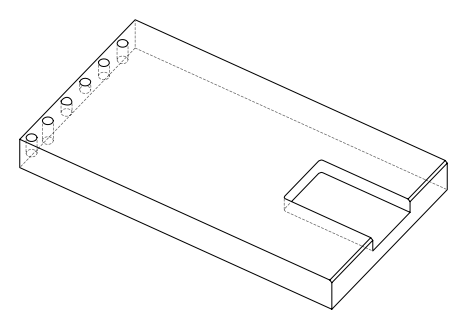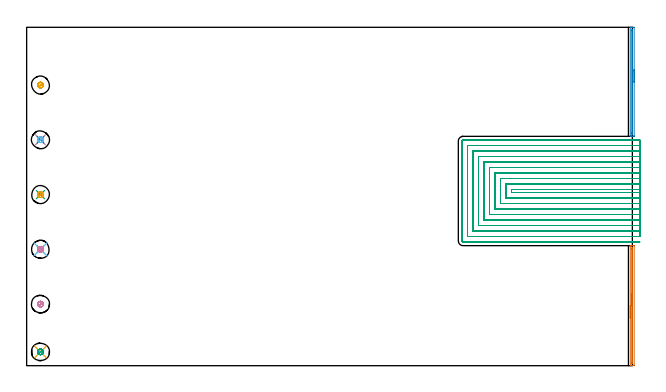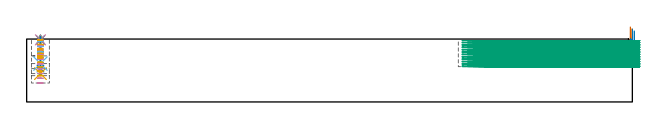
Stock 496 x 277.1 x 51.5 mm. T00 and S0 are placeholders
(PLAN: 17 operations, 5 tool changes, 128.5 min)
(1 SPOT_DRILL | STEP1POCKET | NXT0321_9005460120000 | 0.03 min | 2 mm3)
(2 SPOT_DRILL_1 | STEP1POCKET_2 | NXT0321_9005460120000 | 0.03 min | 2 mm3)
(3 SPOT_DRILL_2 | STEP1POCKET_3 | NXT0321_9005460120000 | 0.03 min | 3 mm3)
(4 SPOT_DRILL_3 | STEP1POCKET_4 | NXT0321_9005460120000 | 0.03 min | 2 mm3)
(5 DRILL_BLIND_HOLE_INTO_CENTER | STEP1POCKET | NXT0301_128 | 0.12 min | 3062 mm3)
(6 DRILL_BLIND_HOLE_INTO_CENTER_1 | STEP1POCKET_2 | NXT0301_128 | 0.09 min | 2138 mm3)
(7 DRILL_BLIND_HOLE_INTO_CENTER_2 | STEP1POCKET_3 | NXT0301_128 | 0.06 min | 1429 mm3)
(8 DRILL_BLIND_HOLE_INTO_CENTER_3 | STEP1POCKET_4 | NXT0301_128 | 0.11 min | 2600 mm3)
(9 MILL_ROUGH_BLIND_HOLE_CONTOUR | STEP1POCKET | NXT0201_013 | Spiral | 0.69 min | 1661 mm3)
(10 MILL_ROUGH_BLIND_HOLE_CONTOUR_1 | STEP1POCKET_2 | NXT0201_013 | Spiral | 0.49 min | 1217 mm3)
(11 MILL_ROUGH_BLIND_HOLE_CONTOUR_2 | STEP1POCKET_3 | NXT0201_013 | Spiral | 0.39 min | 874 mm3)
(12 MILL_ROUGH_BLIND_HOLE_CONTOUR_3 | STEP1POCKET_4 | NXT0201_013 | Spiral | 0.59 min | 1440 mm3)
(13 AREA_MILL | FG_CHAMFER_SURFACE | UGT0205_001 | 1.71 min | 516 mm3)
(14 AREA_MILL_1 | FG_CHAMFER_SURFACE_1 | UGT0205_001 | 1.57 min | 469 mm3)
(15 MILL_SLOT | SLOT_PARTIAL_RECTANGULAR | NXT0201_008 | Follow Part, ap 1.5, ae 75% | 120.65 min | 288132 mm3)
(16 MILL_BLIND_HOLE_FROM_SOLID_MATERIAL | STEP1POCKET_1 | NXT0201_013 | Spiral | 0.98 min | 5996 mm3)
(17 MILL_BLIND_HOLE_FROM_SOLID_MATERIAL_1 | STEP1POCKET_5 | NXT0201_013 | Spiral | 0.88 min | 5026 mm3)
(TOOL NXT0321_9005460120000 | NC Spot Drill, 142deg, 12mm, Carbide, Uncoated | D12 PA142 FL30 Z2)
(TOOL NXT0301_128 | Carbide Drill 12mm [861.1-1200-036A1-GP GC34] | D12 PA150 FL37.4 Z2)
(TOOL NXT0201_013 | ENDMILL 10mm | D10 FL30 Z4)
(TOOL UGT0205_001 | Chamfer Mill 20 x 3 x 45 deg. | D20 FL50 Z2)
(TOOL NXT0201_008 | ENDMILL 6mm [2P460-0600-NA 1630] | D6 FL26 Z6)
(OP 1 SPOT_DRILL)
G17 G21 G94 G90
T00 M6
G54
G17 G0 G90 X11.3 Y11.3 S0 M3
G43 Z61.5 H0
G94 G81 G98 Z50.872 F250. R54.5
G80
M5
M2
(OP 2 SPOT_DRILL_1)
G17 G21 G94 G90
T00 M6
G54
G17 G0 G90 X11.3 Y95.3 S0 M3
G43 Z61.5 H0
G94 G81 G98 Z50.872 F250. R54.5
G80
M5
M2
(OP 3 SPOT_DRILL_2)
G17 G21 G94 G90
T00 M6
G54
G17 G0 G90 X11.3 Y140.1 S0 M3
G43 Z61.5 H0
G94 G81 G98 Z50.872 F250. R54.5
G80
M5
M2
(OP 4 SPOT_DRILL_3)
G17 G21 G94 G90
T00 M6
G54
G17 G0 G90 X11.3 Y185. S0 M3
G43 Z61.5 H0
G94 G81 G98 Z50.872 F250. R54.5
G80
M5
M2
(OP 5 DRILL_BLIND_HOLE_INTO_CENTER)
G17 G21 G94 G90
T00 M6
G54
G17 G0 G90 X11.3 Y11.3 S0 M3
G43 Z61.5 H1
G94 G81 G98 Z23.2 F250. R53.5
G80
M5
M2
(OP 6 DRILL_BLIND_HOLE_INTO_CENTER_1)
G17 G21 G94 G90
T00 M6
G54
G17 G0 G90 X11.3 Y95.3 S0 M3
G43 Z61.5 H1
G94 G81 G98 Z31.4 F250. R53.5
G80
M5
M2
(OP 7 DRILL_BLIND_HOLE_INTO_CENTER_2)
G17 G21 G94 G90
T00 M6
G54
G17 G0 G90 X11.3 Y140.1 S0 M3
G43 Z61.5 H1
G94 G81 G98 Z37.7 F250. R53.5
G80
M5
M2
(OP 8 DRILL_BLIND_HOLE_INTO_CENTER_3)
G17 G21 G94 G90
T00 M6
G54
G17 G0 G90 X11.3 Y185. S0 M3
G43 Z61.5 H1
G94 G81 G98 Z27.3 F250. R53.5
G80
M5
M2
(OP 9 MILL_ROUGH_BLIND_HOLE_CONTOUR)
G17 G21 G94 G90
T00 M6
G54
G17 G0 G90 X11.3 Y11.3 S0 M3
G43 Z61.5 H0
Z50.029
G94 G3 X11.558 Y13.342 R1.037 F250.
X9.072 Y11.872 R2.042
X10.728 Y9.072 R2.3
X9.072 Y11.872 R-2.3
X9.9 Y10.472 R1.15
X11.3 Y11.3 R1.15
G0 Z45.557
G3 X11.558 Y13.342 R1.037
X9.072 Y11.872 R2.042
X10.728 Y9.072 R2.3
X9.072 Y11.872 R-2.3
X9.9 Y10.472 R1.15
X11.3 Y11.3 R1.15
G0 Z41.086
G3 X11.558 Y13.342 R1.037
X9.072 Y11.872 R2.042
X10.728 Y9.072 R2.3
X9.072 Y11.872 R-2.3
X9.9 Y10.472 R1.15
X11.3 Y11.3 R1.15
G0 Z36.614
G3 X11.558 Y13.342 R1.037
X9.072 Y11.872 R2.042
X10.728 Y9.072 R2.3
X9.072 Y11.872 R-2.3
X9.9 Y10.472 R1.15
X11.3 Y11.3 R1.15
G0 Z32.143
G3 X11.558 Y13.342 R1.037
X9.072 Y11.872 R2.042
X10.728 Y9.072 R2.3
X9.072 Y11.872 R-2.3
X9.9 Y10.472 R1.15
X11.3 Y11.3 R1.15
G0 Z27.671
G3 X11.558 Y13.342 R1.037
X9.072 Y11.872 R2.042
X10.728 Y9.072 R2.3
X9.072 Y11.872 R-2.3
X9.9 Y10.472 R1.15
X11.3 Y11.3 R1.15
G0 Z23.2
G3 X11.558 Y13.342 R1.037
X9.072 Y11.872 R2.042
X10.728 Y9.072 R2.3
X9.072 Y11.872 R-2.3
X9.9 Y10.472 R1.15
X11.3 Y11.3 R1.15
G0 Z61.5
M5
M2
(OP 10 MILL_ROUGH_BLIND_HOLE_CONTOUR_1)
G17 G21 G94 G90
T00 M6
G54
G17 G0 G90 X11.3 Y95.3 S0 M3
G43 Z61.5 H0
Z49.88
G94 G3 X11.558 Y97.342 R1.037 F250.
X9.072 Y95.872 R2.042
X10.728 Y93.072 R2.3
X9.072 Y95.872 R-2.3
X9.9 Y94.472 R1.15
X11.3 Y95.3 R1.15
G0 Z45.26
G3 X11.558 Y97.342 R1.037
X9.072 Y95.872 R2.042
X10.728 Y93.072 R2.3
X9.072 Y95.872 R-2.3
X9.9 Y94.472 R1.15
X11.3 Y95.3 R1.15
G0 Z40.64
G3 X11.558 Y97.342 R1.037
X9.072 Y95.872 R2.042
X10.728 Y93.072 R2.3
X9.072 Y95.872 R-2.3
X9.9 Y94.472 R1.15
X11.3 Y95.3 R1.15
G0 Z36.02
G3 X11.558 Y97.342 R1.037
X9.072 Y95.872 R2.042
X10.728 Y93.072 R2.3
X9.072 Y95.872 R-2.3
X9.9 Y94.472 R1.15
X11.3 Y95.3 R1.15
G0 Z31.4
G3 X11.558 Y97.342 R1.037
X9.072 Y95.872 R2.042
X10.728 Y93.072 R2.3
X9.072 Y95.872 R-2.3
X9.9 Y94.472 R1.15
X11.3 Y95.3 R1.15
G0 Z61.5
M5
M2
(OP 11 MILL_ROUGH_BLIND_HOLE_CONTOUR_2)
G17 G21 G94 G90
T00 M6
G54
G17 G0 G90 X11.3 Y140.1 S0 M3
G43 Z61.5 H0
Z50.3
G94 G3 X11.558 Y142.142 R1.037 F250.
X9.072 Y140.672 R2.042
X10.728 Y137.872 R2.3
X9.072 Y140.672 R-2.3
X9.9 Y139.272 R1.15
X11.3 Y140.1 R1.15
G0 Z46.1
G3 X11.558 Y142.142 R1.037
X9.072 Y140.672 R2.042
X10.728 Y137.872 R2.3
X9.072 Y140.672 R-2.3
X9.9 Y139.272 R1.15
X11.3 Y140.1 R1.15
G0 Z41.9
G3 X11.558 Y142.142 R1.037
X9.072 Y140.672 R2.042
X10.728 Y137.872 R2.3
X9.072 Y140.672 R-2.3
X9.9 Y139.272 R1.15
X11.3 Y140.1 R1.15
G0 Z37.7
G3 X11.558 Y142.142 R1.037
X9.072 Y140.672 R2.042
X10.728 Y137.872 R2.3
X9.072 Y140.672 R-2.3
X9.9 Y139.272 R1.15
X11.3 Y140.1 R1.15
G0 Z61.5
M5
M2
(OP 12 MILL_ROUGH_BLIND_HOLE_CONTOUR_3)
G17 G21 G94 G90
T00 M6
G54
G17 G0 G90 X11.3 Y185. S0 M3
G43 Z61.5 H0
Z49.967
G94 G3 X11.558 Y187.042 R1.037 F250.
X9.072 Y185.572 R2.042
X10.728 Y182.772 R2.3
X9.072 Y185.572 R-2.3
X9.9 Y184.172 R1.15
X11.3 Y185. R1.15
G0 Z45.433
G3 X11.558 Y187.042 R1.037
X9.072 Y185.572 R2.042
X10.728 Y182.772 R2.3
X9.072 Y185.572 R-2.3
X9.9 Y184.172 R1.15
X11.3 Y185. R1.15
G0 Z40.9
G3 X11.558 Y187.042 R1.037
X9.072 Y185.572 R2.042
X10.728 Y182.772 R2.3
X9.072 Y185.572 R-2.3
X9.9 Y184.172 R1.15
X11.3 Y185. R1.15
G0 Z36.367
G3 X11.558 Y187.042 R1.037
X9.072 Y185.572 R2.042
X10.728 Y182.772 R2.3
X9.072 Y185.572 R-2.3
X9.9 Y184.172 R1.15
X11.3 Y185. R1.15
G0 Z31.833
G3 X11.558 Y187.042 R1.037
X9.072 Y185.572 R2.042
X10.728 Y182.772 R2.3
X9.072 Y185.572 R-2.3
X9.9 Y184.172 R1.15
X11.3 Y185. R1.15
G0 Z27.3
G3 X11.558 Y187.042 R1.037
X9.072 Y185.572 R2.042
X10.728 Y182.772 R2.3
X9.072 Y185.572 R-2.3
X9.9 Y184.172 R1.15
X11.3 Y185. R1.15
G0 Z61.5
M5
M2
(OP 13 AREA_MILL)
G17 G21 G94 G90
T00 M6
G54
G17 G0 G90 X494.3 Y39.15 S1061 M3
G43 Z61.5 H0
G94 G1 Y39.188 Z60.628 F250.
Y39.302 Z59.763
Y39.491 Z58.912
Y39.753 Z58.08
Y40.087 Z57.274
Y40.49 Z56.5
Y40.958 Z55.764
Y41.49 Z55.072
Y42.079 Z54.429
Y42.722 Z53.84
Y43.414 Z53.308
Y44.15 Z52.84
Y44.924 Z52.437
Y45.73 Z52.103
Y46.562 Z51.841
Y47.414 Z51.652
Y48.278 Z51.538
Y49.15 Z51.5
Y98.159
X494.303 Y98.29 Z51.488
X494.392 Y98.298 Z51.4
X494.486 Y98.3 Z51.313
X495.144 Z50.655
X495.786 Z50.014
X496.335 Z49.461
X496.61 Z49.187
X497.205 Z48.591
X497.479 Z48.318
X497.491 Y98.297 Z48.306
X497.5 Y98.009 Z48.3
Y0.586
X497.498 Y0.29 Z48.302
X497.492 Y0.003 Z48.306
X497.479 Y0. Z48.318
X496.335 Z49.461
X495.786 Z50.014
X494.486 Z51.313
X494.393 Y0.001 Z51.399
X494.303 Y0.01 Z51.488
X494.3 Y0.141 Z51.5
Y49.15
X495.714 Z50.086
X495.715 Y95.421 Z50.085
X495.716 Y95.675 Z50.084
X495.72 Y95.932 Z50.08
X495.727 Y96.29 Z50.073
X495.978 Y96.297 Z49.822
X496.06 Y96.293 Z49.74
X496.073 Y96.291 Z49.727
X496.079 Y96.266 Z49.721
X496.082 Y96.191 Z49.718
X496.085 Y95.932 Z49.715
X496.086 Y72.064 Z49.714
X496.085 Y2.231 Z49.715
X496.084 Y2.106 Z49.716
X496.082 Y2.045 Z49.718
X496.079 Y2.019 Z49.721
X496.069 Y2.01 Z49.731
X496.008 Y2.007 Z49.792
X495.823 Y2.002 Z49.977
X495.74 Y2.007 Z50.06
X495.727 Y2.009 Z50.073
X495.721 Y2.034 Z50.079
X495.718 Y2.109 Z50.082
X495.715 Y2.368 Z50.085
X495.714 Y2.749 Z50.086
Y3.004
Y49.15
Y50.022 Z50.124
Y50.886 Z50.238
Y51.738 Z50.426
Y52.57 Z50.689
Y53.376 Z51.023
Y54.15 Z51.425
Y54.886 Z51.894
Y55.578 Z52.425
Y56.221 Z53.015
Y56.81 Z53.658
Y57.342 Z54.35
Y57.81 Z55.086
Y58.213 Z55.86
Y58.547 Z56.666
Y58.809 Z57.498
Y58.998 Z58.349
Y59.112 Z59.214
Y59.15 Z60.086
G0 Z61.5
M5
M2
(OP 14 AREA_MILL_1)
G17 G21 G94 G90
T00 M6
G54
G17 G0 G90 X497.5 Y242.45 S1061 M3
G43 Z61.5 H0
Z58.3
G94 G1 Y242.412 Z57.428 F250.
Y242.298 Z56.564
Y242.109 Z55.712
Y241.847 Z54.88
Y241.513 Z54.074
Y241.11 Z53.3
Y240.642 Z52.564
Y240.11 Z51.872
Y239.521 Z51.229
Y238.878 Z50.64
Y238.186 Z50.108
Y237.45 Z49.64
Y236.676 Z49.237
Y235.87 Z48.903
Y235.038 Z48.641
Y234.187 Z48.452
Y233.322 Z48.338
Y232.45 Z48.3
Y188.376
X497.498 Y188.081 Z48.302
X497.492 Y187.803 Z48.306
X497.461 Y187.8 Z48.336
X496.335 Z49.461
X495.822 Z49.977
X494.474 Z51.325
X494.396 Z51.396
X494.386 Y187.801 Z51.406
X494.303 Y187.81 Z51.488
X494.3 Y187.931 Z51.5
Y276.969
X494.303 Y277.09 Z51.488
X494.385 Y277.098 Z51.407
X494.474 Y277.1 Z51.325
X495.108 Z50.692
X495.822 Z49.977
X496.335 Z49.461
X496.592 Z49.205
X497.205 Z48.591
X497.461 Z48.336
X497.491 Y277.097 Z48.306
X497.5 Y276.818 Z48.3
Y232.45
X496.086 Z49.714
X496.085 Y190.023 Z49.715
X496.084 Y189.898 Z49.716
X496.081 Y189.836 Z49.719
X496.08 Y189.814 Z49.72
X495.973 Y189.808 Z49.827
X495.812 Y189.802 Z49.988
X495.739 Y189.807 Z50.061
X495.727 Y189.809 Z50.073
X495.721 Y189.83 Z50.079
X495.718 Y189.898 Z50.082
X495.715 Y190.157 Z50.085
X495.714 Y190.537 Z50.086
Y190.792
X495.715 Y274.233 Z50.085
X495.717 Y274.485 Z50.083
X495.721 Y274.743 Z50.079
X495.732 Y275.09 Z50.068
X495.989 Y275.097 Z49.811
X496.061 Y275.093 Z49.739
X496.073 Y275.091 Z49.727
X496.079 Y275.07 Z49.721
X496.082 Y275.002 Z49.718
X496.085 Y274.743 Z49.715
X496.086 Y268.9 Z49.714
Y232.45
Y231.578 Z49.752
Y230.714 Z49.866
Y229.862 Z50.055
Y229.03 Z50.317
Y228.224 Z50.651
Y227.45 Z51.054
Y226.714 Z51.523
Y226.022 Z52.054
Y225.379 Z52.643
Y224.79 Z53.286
Y224.259 Z53.978
Y223.79 Z54.714
Y223.387 Z55.488
Y223.053 Z56.294
Y222.791 Z57.126
Y222.602 Z57.978
Y222.488 Z58.843
Y222.45 Z59.714
G0 Z61.5
M5
M2
(OP 15 MILL_SLOT)
G17 G21 G94 G90
T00 M6
G54
G17 G0 G90 X502. Y144.3 S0 M3
G43 Z61.5 H1
Z50.087
G94 G1 X499. F250.
X397. F500.
Y141.8
X499.
X502. F250.
Y148.8
X499.
X392.5 F500.
Y137.3
X499.
X502. F250.
Y153.3
X499.
X388. F500.
Y132.8
X499.
X502. F250.
Y157.8
X499.
X383.5 F500.
Y128.3
X499.
X502. F250.
Y162.3
X499.
X379. F500.
Y123.8
X499.
X502. F250.
Y166.8
X499.
X374.5 F500.
Y119.3
X499.
X502. F250.
Y171.3
X499.
X370. F500.
Y114.8
X499.
X502. F250.
Y175.8
X499.
X365.5 F500.
Y110.3
X499.
X502. F250.
Y180.3
X499.
X361. F500.
Y105.8
X499.
X502. F250.
Y184.8
X499.
X357.3 F500.
G3 X356.5 Y184. R0.8
G1 Y102.1
G3 X357.3 Y101.3 R0.8
G1 X499.
X502. F250.
G0 Y144.3 Z48.675
G1 X499.
X397. F500.
Y141.8
X499.
X502. F250.
Y148.8
X499.
X392.5 F500.
Y137.3
X499.
X502. F250.
Y153.3
X499.
X388. F500.
Y132.8
X499.
X502. F250.
Y157.8
X499.
X383.5 F500.
Y128.3
X499.
X502. F250.
Y162.3
X499.
X379. F500.
Y123.8
X499.
X502. F250.
Y166.8
X499.
X374.5 F500.
Y119.3
X499.
X502. F250.
Y171.3
X499.
X370. F500.
Y114.8
X499.
X502. F250.
Y175.8
X499.
X365.5 F500.
Y110.3
X499.
X502. F250.
Y180.3
X499.
X361. F500.
Y105.8
X499.
X502. F250.
Y184.8
X499.
X357.3 F500.
G3 X356.5 Y184. R0.8
G1 Y102.1
G3 X357.3 Y101.3 R0.8
G1 X499.
X502. F250.
G0 Y144.3 Z47.262
G1 X499.
X397. F500.
Y141.8
X499.
X502. F250.
Y148.8
X499.
X392.5 F500.
Y137.3
X499.
X502. F250.
Y153.3
X499.
X388. F500.
Y132.8
X499.
X502. F250.
Y157.8
X499.
X383.5 F500.
Y128.3
X499.
X502. F250.
Y162.3
X499.
X379. F500.
Y123.8
X499.
X502. F250.
Y166.8
X499.
X374.5 F500.
Y119.3
X499.
X502. F250.
Y171.3
X499.
X370. F500.
Y114.8
X499.
X502. F250.
Y175.8
X499.
X365.5 F500.
Y110.3
X499.
X502. F250.
Y180.3
X499.
X361. F500.
Y105.8
X499.
X502. F250.
Y184.8
X499.
X357.3 F500.
G3 X356.5 Y184. R0.8
G1 Y102.1
G3 X357.3 Y101.3 R0.8
G1 X499.
X502. F250.
G0 Y144.3 Z45.85
G1 X499.
X397. F500.
Y141.8
X499.
X502. F250.
Y148.8
X499.
X392.5 F500.
Y137.3
X499.
X502. F250.
Y153.3
X499.
X388. F500.
Y132.8
X499.
X502. F250.
Y157.8
X499.
X383.5 F500.
Y128.3
X499.
X502. F250.
Y162.3
X499.
X379. F500.
Y123.8
X499.
X502. F250.
Y166.8
X499.
X374.5 F500.
Y119.3
X499.
X502. F250.
Y171.3
X499.
X370. F500.
Y114.8
X499.
X502. F250.
Y175.8
X499.
X365.5 F500.
Y110.3
X499.
X502. F250.
Y180.3
X499.
X361. F500.
Y105.8
X499.
X502. F250.
Y184.8
X499.
X357.3 F500.
G3 X356.5 Y184. R0.8
G1 Y102.1
G3 X357.3 Y101.3 R0.8
G1 X499.
X502. F250.
G0 Y144.3 Z44.437
G1 X499.
X397. F500.
Y141.8
X499.
X502. F250.
Y148.8
X499.
X392.5 F500.
Y137.3
X499.
X502. F250.
Y153.3
X499.
X388. F500.
Y132.8
X499.
X502. F250.
Y157.8
X499.
X383.5 F500.
Y128.3
X499.
X502. F250.
Y162.3
X499.
X379. F500.
Y123.8
X499.
X502. F250.
Y166.8
X499.
X374.5 F500.
Y119.3
X499.
X502. F250.
Y171.3
X499.
X370. F500.
Y114.8
X499.
X502. F250.
Y175.8
X499.
X365.5 F500.
Y110.3
X499.
X502. F250.
Y180.3
X499.
X361. F500.
Y105.8
X499.
X502. F250.
Y184.8
X499.
X357.3 F500.
G3 X356.5 Y184. R0.8
G1 Y102.1
G3 X357.3 Y101.3 R0.8
G1 X499.
X502. F250.
G0 Y144.3 Z43.025
G1 X499.
X397. F500.
Y141.8
X499.
X502. F250.
Y148.8
X499.
X392.5 F500.
Y137.3
X499.
X502. F250.
Y153.3
X499.
X388. F500.
Y132.8
X499.
X502. F250.
Y157.8
X499.
X383.5 F500.
Y128.3
X499.
X502. F250.
Y162.3
X499.
X379. F500.
Y123.8
X499.
X502. F250.
Y166.8
X499.
X374.5 F500.
Y119.3
X499.
X502. F250.
Y171.3
X499.
X370. F500.
Y114.8
X499.
X502. F250.
Y175.8
X499.
X365.5 F500.
Y110.3
X499.
X502. F250.
Y180.3
X499.
X361. F500.
Y105.8
X499.
X502. F250.
Y184.8
X499.
X357.3 F500.
G3 X356.5 Y184. R0.8
G1 Y102.1
G3 X357.3 Y101.3 R0.8
G1 X499.
X502. F250.
G0 Y144.3 Z41.612
G1 X499.
X397. F500.
Y141.8
X499.
X502. F250.
Y148.8
X499.
X392.5 F500.
Y137.3
X499.
X502. F250.
Y153.3
X499.
X388. F500.
Y132.8
X499.
X502. F250.
Y157.8
X499.
X383.5 F500.
Y128.3
X499.
X502. F250.
Y162.3
X499.
X379. F500.
Y123.8
X499.
X502. F250.
Y166.8
X499.
X374.5 F500.
Y119.3
X499.
X502. F250.
Y171.3
X499.
X370. F500.
Y114.8
X499.
X502. F250.
Y175.8
X499.
X365.5 F500.
Y110.3
X499.
X502. F250.
Y180.3
X499.
X361. F500.
Y105.8
X499.
X502. F250.
Y184.8
X499.
X357.3 F500.
G3 X356.5 Y184. R0.8
G1 Y102.1
G3 X357.3 Y101.3 R0.8
G1 X499.
X502. F250.
G0 Y144.3 Z40.2
G1 X499.
X397. F500.
Y141.8
X499.
X502. F250.
Y148.8
X499.
X392.5 F500.
Y137.3
X499.
X502. F250.
Y153.3
X499.
X388. F500.
Y132.8
X499.
X502. F250.
Y157.8
X499.
X383.5 F500.
Y128.3
X499.
X502. F250.
Y162.3
X499.
X379. F500.
Y123.8
X499.
X502. F250.
Y166.8
X499.
X374.5 F500.
Y119.3
X499.
X502. F250.
Y171.3
X499.
X370. F500.
Y114.8
X499.
X502. F250.
Y175.8
X499.
X365.5 F500.
Y110.3
X499.
X502. F250.
Y180.3
X499.
X361. F500.
Y105.8
X499.
X502. F250.
Y184.8
X499.
X357.3 F500.
G3 X356.5 Y184. R0.8
G1 Y102.1
G3 X357.3 Y101.3 R0.8
G1 X499.
X502. F250.
G0 Y144.3 Z38.787
G1 X499.
X397. F500.
Y141.8
X499.
X502. F250.
Y148.8
X499.
X392.5 F500.
Y137.3
X499.
X502. F250.
Y153.3
X499.
X388. F500.
Y132.8
X499.
X502. F250.
Y157.8
X499.
X383.5 F500.
Y128.3
X499.
X502. F250.
Y162.3
X499.
X379. F500.
Y123.8
X499.
X502. F250.
Y166.8
X499.
X374.5 F500.
Y119.3
X499.
X502. F250.
Y171.3
X499.
X370. F500.
Y114.8
X499.
X502. F250.
Y175.8
X499.
X365.5 F500.
Y110.3
X499.
X502. F250.
Y180.3
X499.
X361. F500.
Y105.8
X499.
X502. F250.
Y184.8
X499.
X357.3 F500.
G3 X356.5 Y184. R0.8
G1 Y102.1
G3 X357.3 Y101.3 R0.8
G1 X499.
X502. F250.
G0 Y144.3 Z37.375
G1 X499.
X397. F500.
Y141.8
X499.
X502. F250.
Y148.8
X499.
X392.5 F500.
Y137.3
X499.
X502. F250.
Y153.3
X499.
X388. F500.
Y132.8
X499.
X502. F250.
Y157.8
X499.
X383.5 F500.
Y128.3
X499.
X502. F250.
Y162.3
X499.
X379. F500.
Y123.8
X499.
X502. F250.
Y166.8
X499.
X374.5 F500.
Y119.3
X499.
X502. F250.
Y171.3
X499.
X370. F500.
Y114.8
X499.
X502. F250.
Y175.8
X499.
X365.5 F500.
Y110.3
X499.
X502. F250.
Y180.3
X499.
X361. F500.
Y105.8
X499.
X502. F250.
Y184.8
X499.
X357.3 F500.
G3 X356.5 Y184. R0.8
G1 Y102.1
G3 X357.3 Y101.3 R0.8
G1 X499.
X502. F250.
G0 Y144.3 Z35.962
G1 X499.
X397. F500.
Y141.8
X499.
X502. F250.
Y148.8
X499.
X392.5 F500.
Y137.3
X499.
X502. F250.
Y153.3
X499.
X388. F500.
Y132.8
X499.
X502. F250.
Y157.8
X499.
X383.5 F500.
Y128.3
X499.
X502. F250.
Y162.3
X499.
X379. F500.
Y123.8
X499.
X502. F250.
Y166.8
X499.
X374.5 F500.
Y119.3
X499.
X502. F250.
Y171.3
X499.
X370. F500.
Y114.8
X499.
X502. F250.
Y175.8
X499.
X365.5 F500.
Y110.3
X499.
X502. F250.
Y180.3
X499.
X361. F500.
Y105.8
X499.
X502. F250.
Y184.8
X499.
X357.3 F500.
G3 X356.5 Y184. R0.8
G1 Y102.1
G3 X357.3 Y101.3 R0.8
G1 X499.
X502. F250.
G0 Y144.3 Z34.55
G1 X499.
X397. F500.
Y141.8
X499.
X502. F250.
Y148.8
X499.
X392.5 F500.
Y137.3
X499.
X502. F250.
Y153.3
X499.
X388. F500.
Y132.8
X499.
X502. F250.
Y157.8
X499.
X383.5 F500.
Y128.3
X499.
X502. F250.
Y162.3
X499.
X379. F500.
Y123.8
X499.
X502. F250.
Y166.8
X499.
X374.5 F500.
Y119.3
X499.
X502. F250.
Y171.3
X499.
X370. F500.
Y114.8
X499.
X502. F250.
Y175.8
X499.
X365.5 F500.
Y110.3
X499.
X502. F250.
Y180.3
X499.
X361. F500.
Y105.8
X499.
X502. F250.
Y184.8
X499.
X357.3 F500.
G3 X356.5 Y184. R0.8
G1 Y102.1
G3 X357.3 Y101.3 R0.8
G1 X499.
X502. F250.
G0 Y144.3 Z33.137
G1 X499.
X397. F500.
Y141.8
X499.
X502. F250.
Y148.8
X499.
X392.5 F500.
Y137.3
X499.
X502. F250.
Y153.3
X499.
X388. F500.
Y132.8
X499.
X502. F250.
Y157.8
X499.
X383.5 F500.
Y128.3
X499.
X502. F250.
Y162.3
X499.
X379. F500.
Y123.8
X499.
X502. F250.
Y166.8
X499.
X374.5 F500.
Y119.3
X499.
X502. F250.
Y171.3
X499.
X370. F500.
Y114.8
X499.
X502. F250.
Y175.8
X499.
X365.5 F500.
Y110.3
X499.
X502. F250.
Y180.3
X499.
X361. F500.
Y105.8
X499.
X502. F250.
Y184.8
X499.
X357.3 F500.
G3 X356.5 Y184. R0.8
G1 Y102.1
G3 X357.3 Y101.3 R0.8
G1 X499.
X502. F250.
G0 Y144.3 Z31.725
G1 X499.
X397. F500.
Y141.8
X499.
X502. F250.
Y148.8
X499.
X392.5 F500.
Y137.3
X499.
X502. F250.
Y153.3
X499.
X388. F500.
Y132.8
X499.
X502. F250.
Y157.8
X499.
X383.5 F500.
Y128.3
X499.
X502. F250.
Y162.3
X499.
X379. F500.
Y123.8
X499.
X502. F250.
Y166.8
X499.
X374.5 F500.
Y119.3
X499.
X502. F250.
Y171.3
X499.
X370. F500.
Y114.8
X499.
X502. F250.
Y175.8
X499.
X365.5 F500.
Y110.3
X499.
X502. F250.
Y180.3
X499.
X361. F500.
Y105.8
X499.
X502. F250.
Y184.8
X499.
X357.3 F500.
G3 X356.5 Y184. R0.8
G1 Y102.1
G3 X357.3 Y101.3 R0.8
G1 X499.
X502. F250.
G0 Y144.3 Z30.312
G1 X499.
X397. F500.
Y141.8
X499.
X502. F250.
Y148.8
X499.
X392.5 F500.
Y137.3
X499.
X502. F250.
Y153.3
X499.
X388. F500.
Y132.8
X499.
X502. F250.
Y157.8
X499.
X383.5 F500.
Y128.3
X499.
X502. F250.
Y162.3
X499.
X379. F500.
Y123.8
X499.
X502. F250.
Y166.8
X499.
X374.5 F500.
Y119.3
X499.
X502. F250.
Y171.3
X499.
X370. F500.
Y114.8
X499.
X502. F250.
Y175.8
X499.
X365.5 F500.
Y110.3
X499.
X502. F250.
Y180.3
X499.
X361. F500.
Y105.8
X499.
X502. F250.
Y184.8
X499.
X357.3 F500.
G3 X356.5 Y184. R0.8
G1 Y102.1
G3 X357.3 Y101.3 R0.8
G1 X499.
X502. F250.
G0 Y144.3 Z28.9
G1 X499.
X397. F500.
Y141.8
X499.
X502. F250.
Y148.8
X499.
X392.5 F500.
Y137.3
X499.
X502. F250.
Y153.3
X499.
X388. F500.
Y132.8
X499.
X502. F250.
Y157.8
X499.
X383.5 F500.
Y128.3
X499.
X502. F250.
Y162.3
X499.
X379. F500.
Y123.8
X499.
X502. F250.
Y166.8
X499.
X374.5 F500.
Y119.3
X499.
X502. F250.
Y171.3
X499.
X370. F500.
Y114.8
X499.
X502. F250.
Y175.8
X499.
X365.5 F500.
Y110.3
X499.
X502. F250.
Y180.3
X499.
X361. F500.
Y105.8
X499.
X502. F250.
Y184.8
X499.
X357.3 F500.
G3 X356.5 Y184. R0.8
G1 Y102.1
G3 X357.3 Y101.3 R0.8
G1 X499.
X502. F250.
G0 Z61.5
M5
M2
(OP 16 MILL_BLIND_HOLE_FROM_SOLID_MATERIAL)
G17 G21 G94 G90
T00 M6
G54
G17 G0 G90 X11.3 Y50.4 S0 M3
G43 Z61.5 H0
Z50.6
G94 G3 X11.558 Y52.442 R1.037 F250.
X9.072 Y50.972 R2.042
X10.728 Y48.172 R2.3
X9.072 Y50.972 R-2.3
X9.9 Y49.572 R1.15
X11.3 Y50.4 R1.15
G0 Z46.7
G3 X11.558 Y52.442 R1.037
X9.072 Y50.972 R2.042
X10.728 Y48.172 R2.3
X9.072 Y50.972 R-2.3
X9.9 Y49.572 R1.15
X11.3 Y50.4 R1.15
G0 Z42.8
G3 X11.558 Y52.442 R1.037
X9.072 Y50.972 R2.042
X10.728 Y48.172 R2.3
X9.072 Y50.972 R-2.3
X9.9 Y49.572 R1.15
X11.3 Y50.4 R1.15
G0 Z38.9
G3 X11.558 Y52.442 R1.037
X9.072 Y50.972 R2.042
X10.728 Y48.172 R2.3
X9.072 Y50.972 R-2.3
X9.9 Y49.572 R1.15
X11.3 Y50.4 R1.15
G0 Z35.
G3 X11.558 Y52.442 R1.037
X9.072 Y50.972 R2.042
X10.728 Y48.172 R2.3
X9.072 Y50.972 R-2.3
X9.9 Y49.572 R1.15
X11.3 Y50.4 R1.15
G0 Z31.1
G3 X11.558 Y52.442 R1.037
X9.072 Y50.972 R2.042
X10.728 Y48.172 R2.3
X9.072 Y50.972 R-2.3
X9.9 Y49.572 R1.15
X11.3 Y50.4 R1.15
G0 Z27.2
G3 X11.558 Y52.442 R1.037
X9.072 Y50.972 R2.042
X10.728 Y48.172 R2.3
X9.072 Y50.972 R-2.3
X9.9 Y49.572 R1.15
X11.3 Y50.4 R1.15
G0 Z23.3
G3 X11.558 Y52.442 R1.037
X9.072 Y50.972 R2.042
X10.728 Y48.172 R2.3
X9.072 Y50.972 R-2.3
X9.9 Y49.572 R1.15
X11.3 Y50.4 R1.15
G0 Z19.4
G3 X11.558 Y52.442 R1.037
X9.072 Y50.972 R2.042
X10.728 Y48.172 R2.3
X9.072 Y50.972 R-2.3
X9.9 Y49.572 R1.15
X11.3 Y50.4 R1.15
G0 Z15.5
G3 X11.558 Y52.442 R1.037
X9.072 Y50.972 R2.042
X10.728 Y48.172 R2.3
X9.072 Y50.972 R-2.3
X9.9 Y49.572 R1.15
X11.3 Y50.4 R1.15
G0 Z61.5
M5
M2
(OP 17 MILL_BLIND_HOLE_FROM_SOLID_MATERIAL_1)
G17 G21 G94 G90
T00 M6
G54
G17 G0 G90 X11.3 Y229.8 S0 M3
G43 Z61.5 H0
Z50.833
G94 G3 X11.558 Y231.842 R1.037 F250.
X9.072 Y230.372 R2.042
X10.728 Y227.572 R2.3
X9.072 Y230.372 R-2.3
X9.9 Y228.972 R1.15
X11.3 Y229.8 R1.15
G0 Z47.167
G3 X11.558 Y231.842 R1.037
X9.072 Y230.372 R2.042
X10.728 Y227.572 R2.3
X9.072 Y230.372 R-2.3
X9.9 Y228.972 R1.15
X11.3 Y229.8 R1.15
G0 Z43.5
G3 X11.558 Y231.842 R1.037
X9.072 Y230.372 R2.042
X10.728 Y227.572 R2.3
X9.072 Y230.372 R-2.3
X9.9 Y228.972 R1.15
X11.3 Y229.8 R1.15
G0 Z39.833
G3 X11.558 Y231.842 R1.037
X9.072 Y230.372 R2.042
X10.728 Y227.572 R2.3
X9.072 Y230.372 R-2.3
X9.9 Y228.972 R1.15
X11.3 Y229.8 R1.15
G0 Z36.167
G3 X11.558 Y231.842 R1.037
X9.072 Y230.372 R2.042
X10.728 Y227.572 R2.3
X9.072 Y230.372 R-2.3
X9.9 Y228.972 R1.15
X11.3 Y229.8 R1.15
G0 Z32.5
G3 X11.558 Y231.842 R1.037
X9.072 Y230.372 R2.042
X10.728 Y227.572 R2.3
X9.072 Y230.372 R-2.3
X9.9 Y228.972 R1.15
X11.3 Y229.8 R1.15
G0 Z28.833
G3 X11.558 Y231.842 R1.037
X9.072 Y230.372 R2.042
X10.728 Y227.572 R2.3
X9.072 Y230.372 R-2.3
X9.9 Y228.972 R1.15
X11.3 Y229.8 R1.15
G0 Z25.167
G3 X11.558 Y231.842 R1.037
X9.072 Y230.372 R2.042
X10.728 Y227.572 R2.3
X9.072 Y230.372 R-2.3
X9.9 Y228.972 R1.15
X11.3 Y229.8 R1.15
G0 Z21.5
G3 X11.558 Y231.842 R1.037
X9.072 Y230.372 R2.042
X10.728 Y227.572 R2.3
X9.072 Y230.372 R-2.3
X9.9 Y228.972 R1.15
X11.3 Y229.8 R1.15
G0 Z61.5
M5
M2
